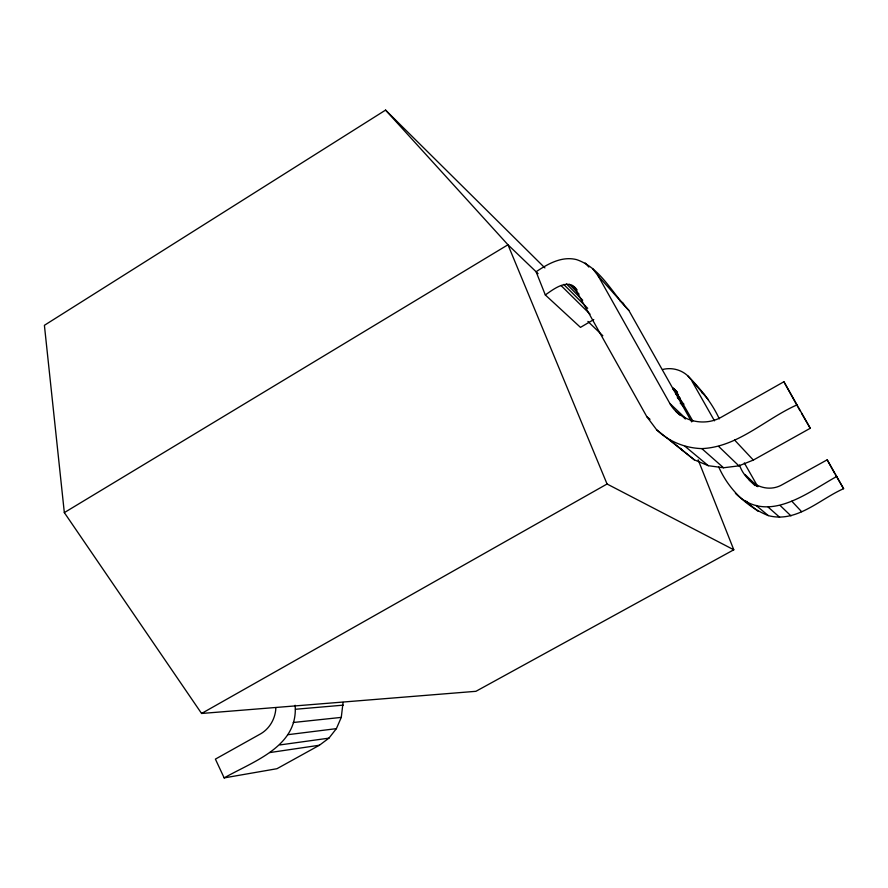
<?xml version="1.0" encoding="UTF-8"?>
<svg xmlns="http://www.w3.org/2000/svg" width="888" height="888" viewBox="0 0 888 888"><rect width="100%" height="100%" fill="white"/><g stroke="black" fill="none" stroke-linecap="round" stroke-linejoin="round"><path stroke-width="1.33" d="M275.857 708.346C275.236 718.636 269.763 728.482 260.783 733.754L215.396 759.118L224.165 777.899L276.967 768.708L319.436 745.232L328.926 738.15L336.386 728.648L341.281 717.393L343.057 702.408M224.165 777.899C252.98 761.427 298.49 746.775 295.127 705.261M544.899 267.91L385.57 110.101L44.4 325.308L64.325 512.609L201.576 713.475L475.935 691.308L733.788 549.783L698.146 459.818M64.325 512.609L507.969 244.777L538.095 273.671M691.685 421.9L628.782 310.312C612.132 293.218 600.344 267.61 576.545 259.607C561.76 255.911 547.963 263.88 536.097 271.75L545.31 294.949C553.757 289.055 568.598 277.278 577.011 289.921M593.772 319.558L580.475 327.372L545.31 294.949M574.125 286.991L646.819 416.672L656.665 429.825L694.305 459.829L708.335 465.701L723.542 467.765L738.894 465.856L753.335 460.073L810.256 428.271L783.904 381.751L721.522 417.071C704.117 427.139 679.775 421.267 669.874 403.496L598.179 275.924L592.574 268.542M201.576 713.475L607.059 484.004L733.788 549.783M656.665 429.825C668.853 441.525 684.97 448.085 701.82 448.607C738.05 447.064 765.523 418.77 797.28 404.762M718.692 466.877C728.293 488.666 746.242 506.759 768.32 515.606C796.625 523.187 819.702 499.145 843.6 488.689L827.183 459.818L782.328 484.637C765.345 494.483 745.143 482.228 739.493 464.935M735.419 493.317C767.31 525.119 806.837 493.029 836.829 476.412M269.73 752.58L319.436 745.232M662.515 369.508C671.483 367.199 681.329 369.608 688.034 376.068C700.466 388.855 711.81 402.553 719.302 418.881M279.931 744.932L328.926 738.15M287.956 734.676L336.386 728.648M293.251 722.499L341.281 717.393M295.449 709.268L343.29 705.15M619.791 300.632L623.654 303.552M701.553 392.429L704.617 394.749M677.5 392.196L672.96 387.989L676.656 391.752M669.719 439.96L694.305 459.829M744.921 500.71L757.886 511.188M646.819 416.672L650.016 419.303M685.103 446.387L708.335 465.701M756.088 505.427L768.32 515.606M701.82 448.607L723.542 467.765M768.187 507.148L779.609 517.216M675.701 411.233L679.709 414.985M749.161 480.086L755.011 485.57M683.416 417.171L685.358 419.003M754.778 484.415L756.665 486.202M669.874 403.496L685.569 418.348M744.91 474.47L756.854 485.769M718.692 446.453L738.894 465.856M780.374 505.705L790.975 515.895M587.912 321.434L602.819 335.731M561.072 285.581L590.043 314.152M680.219 403.063L683.072 405.872M563.714 284.426L587.701 308.314M677.322 397.602L683.938 404.184M566.533 283.982L582.717 300.255M675.568 393.562L680.252 398.268M569.33 284.293L579.065 294.139M672.915 389.099L678.499 394.749M571.916 285.314L576.756 290.221M734.576 440.026L753.335 460.073M791.807 501.209L801.642 511.721M385.57 110.101L507.969 244.777L607.059 484.004M585.192 262.981L588.822 267.033M598.179 275.924L628.782 310.312M688.034 376.068L708.491 399.833M674.58 389.233L692.829 421.034M746.753 501.309L749.006 504.273M680.774 448.396L682.406 450.571M798.09 407.348L800.121 410.833M801.476 413.153L810.256 428.271M835.297 474.392L843.6 488.689M744.322 462.914L757.853 486.713M692.163 381.507L714.474 420.834M783.904 381.751L797.446 406.182M827.183 459.818L834.598 473.204"/></g></svg>
